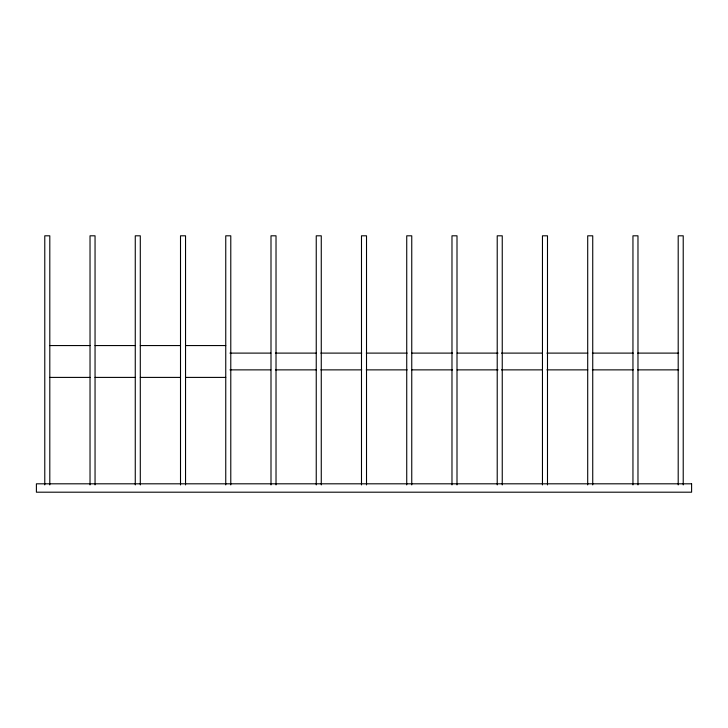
<?xml version="1.0" encoding="UTF-8"?>
<svg xmlns="http://www.w3.org/2000/svg" width="728" height="728" viewBox="0 0 728 728"><rect width="100%" height="100%" fill="white"/><g stroke="black" fill="none" stroke-linecap="round" stroke-linejoin="round"><path stroke-width="1.09" d="M49.804 345.563L90.026 345.563M95.05 345.563L135.262 345.563M140.295 345.563L180.508 345.563M185.54 345.563L225.753 345.563M229.948 353.107L270.843 353.107M275.393 353.107L316.289 353.107M320.83 353.107L361.725 353.107M366.275 353.107L407.17 353.107M411.711 353.107L452.607 353.107M457.157 353.107L498.052 353.107M501.455 353.107L542.351 353.107M546.901 353.107L587.796 353.107M592.337 353.107L633.233 353.107M637.783 353.107L678.678 353.107M229.948 369.87L270.843 369.87M275.393 369.87L316.289 369.87M320.83 369.87L361.725 369.87M366.275 369.87L407.17 369.87M411.711 369.87L452.607 369.87M457.157 369.87L498.052 369.87M501.455 369.87L542.351 369.87M546.901 369.87L587.796 369.87M592.337 369.87L633.233 369.87M637.783 369.87L678.678 369.87M49.804 377.404L90.026 377.404M95.05 377.404L135.262 377.404M140.295 377.404L180.508 377.404M185.54 377.404L225.753 377.404M683.219 484.912L683.219 235.808L678.196 235.808L678.196 484.912M637.974 484.912L637.974 235.808L632.951 235.808L632.951 484.912M592.738 484.912L592.738 235.808L587.705 235.808L587.705 484.912M547.492 484.912L547.492 235.808L542.46 235.808L542.46 484.912M502.247 484.912L502.247 235.808L497.215 235.808L497.215 484.912M457.002 484.912L457.002 235.808L451.979 235.808L451.979 484.912M411.757 484.912L411.757 235.808L406.734 235.808L406.734 484.912M366.512 484.912L366.512 235.808L361.488 235.808L361.488 484.912M321.266 484.912L321.266 235.808L316.243 235.808L316.243 484.912M276.021 484.912L276.021 235.808L270.998 235.808L270.998 484.912M230.785 484.912L230.785 235.808L225.753 235.808L225.753 484.912M185.54 484.912L185.54 235.808L180.508 235.808L180.508 484.912M140.295 484.912L140.295 235.808L135.262 235.808L135.262 484.912M95.05 484.912L95.05 235.808L90.026 235.808L90.026 484.912M49.804 484.912L49.804 235.808L44.781 235.808L44.781 484.912M691.6 483.811L36.4 483.811L36.4 492.192L691.6 492.192L691.6 483.811"/></g></svg>
